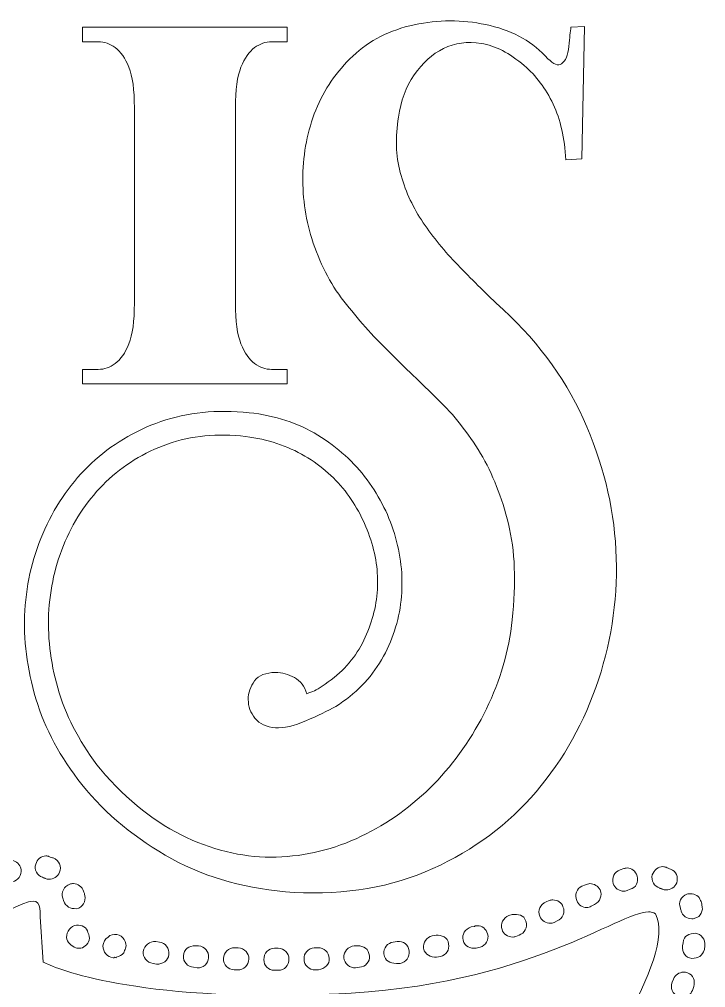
# Model space of a CAD drawing. Header units: inches. Extents: x 66 to 1014, y -940 to -139.
# Drawn here: x 665.7 to 949.6, y -539.7 to -139.1 of the extents above; entities that cross this region are included whole.
import ezdxf

# ---------------------------------------------------------------- set-up
doc = ezdxf.new("R2010")
doc.units = ezdxf.units.IN
doc.header["$MEASUREMENT"] = 0
doc.layers.add('Layer 1', color=7, linetype='Continuous')

# ---------------------------------------------------------------- blocks, each defined once
blk = doc.blocks.new('block 3')
at = {"layer": 'Layer 1', "lineweight": 0}
for points, knots in [([(912.5, -358.56), (911.56, -340.17), (907.06, -322.08), (898.97, -304.28), (890.89, -286.47), (878.9, -270.54), (862.97, -256.49), (857.1, -250.88), (851.49, -245.25), (846.1, -239.64), (840.71, -234.01), (836.03, -228.17), (832.05, -222.07), (828.06, -215.99), (825.14, -209.43), (823.26, -202.41), (821.39, -195.37), (821.17, -187.76), (822.58, -179.57), (823.5, -172.77), (825.66, -166.93), (829.07, -162), (832.46, -157.08), (836.5, -153.45), (841.19, -151.11), (845.87, -148.78), (851.08, -148.08), (856.82, -149), (862.55, -149.93), (868.47, -152.98), (874.57, -158.14), (879.47, -162.34), (883.46, -167.68), (886.51, -174.12), (889.54, -180.56), (891.31, -188.23), (891.78, -197.12), (891.78, -197.12), (898.45, -196.78), (898.45, -196.78), (898.45, -196.78), (899.5, -141.98), (899.5, -141.98), (899.5, -141.98), (893.89, -142.32), (893.89, -142.32), (893.65, -143.96), (893.36, -146.6), (893, -150.24), (892.66, -153.87), (891.65, -156.27), (890.03, -157.44), (888.62, -158.38), (886.72, -157.67), (884.4, -155.33), (878.3, -148.54), (870.35, -143.96), (860.51, -141.64), (850.68, -139.29), (840.83, -139.06), (831, -140.93), (820.7, -142.81), (812.02, -146.85), (805.01, -153.04), (797.97, -159.26), (792.65, -166.57), (789.02, -175.01), (785.38, -183.43), (783.4, -192.45), (783.05, -202.05), (782.69, -211.66), (783.92, -220.9), (786.73, -229.79), (789.78, -239.64), (794.17, -248.25), (799.92, -255.63), (805.64, -263), (811.86, -269.97), (818.54, -276.53), (825.21, -283.08), (831.94, -289.65), (838.72, -296.2), (845.52, -302.76), (851.42, -310.25), (856.47, -318.67), (861.51, -327.11), (865.37, -336.84), (868.05, -347.84), (870.74, -358.85), (871.28, -372.07), (869.64, -387.53), (868.23, -400.41), (864.66, -412.71), (858.93, -424.42), (853.19, -436.12), (845.94, -446.5), (837.15, -455.52), (828.37, -464.52), (818.36, -471.72), (807.12, -477.11), (795.86, -482.5), (784.15, -485.37), (771.98, -485.71), (759.8, -486.08), (747.44, -483.37), (734.93, -477.63), (722.39, -471.9), (710.5, -462.48), (699.26, -449.37), (691.31, -439.28), (685.62, -428.75), (682.23, -417.74), (678.84, -406.74), (677.36, -395.92), (677.83, -385.25), (678.32, -374.59), (680.59, -364.53), (684.69, -355.04), (688.78, -345.55), (694.41, -337.36), (701.55, -330.45), (708.7, -323.54), (717.17, -318.33), (727.02, -314.81), (736.86, -311.29), (747.63, -310.25), (759.33, -311.65), (768.48, -312.83), (776.61, -315.52), (783.76, -319.74), (790.9, -323.94), (796.75, -329.17), (801.31, -335.36), (805.89, -341.58), (809.28, -348.36), (811.5, -355.74), (813.72, -363.12), (814.42, -370.44), (813.61, -377.7), (812.78, -384.97), (810.56, -391.87), (806.94, -398.42), (803.31, -404.97), (797.97, -410.49), (790.96, -414.93), (789.78, -415.87), (788.72, -416.52), (787.8, -416.86), (786.86, -417.22), (785.8, -417.62), (784.62, -418.1), (783.69, -415.05), (781.99, -412.82), (779.54, -411.43), (777.08, -410.02), (774.45, -409.32), (771.64, -409.32), (767.65, -409.32), (764.78, -410.49), (763.03, -412.82), (761.26, -415.16), (760.4, -417.74), (760.4, -420.56), (760.4, -423.37), (761.32, -425.93), (763.19, -428.28), (765.07, -430.62), (767.88, -431.9), (771.64, -432.16), (775.13, -432.37), (779.36, -431.45), (784.28, -429.34), (789.21, -427.23), (793.28, -425.23), (796.57, -423.37), (804.77, -418.21), (811.09, -411.77), (815.54, -404.05), (819.98, -396.31), (822.69, -388.12), (823.62, -379.45), (824.56, -370.79), (823.8, -362.13), (821.33, -353.45), (818.88, -344.79), (814.96, -336.84), (809.57, -329.57), (804.18, -322.32), (797.4, -316.16), (789.21, -311.13), (781, -306.1), (771.51, -303), (760.74, -301.82), (747.39, -300.42), (735.21, -301.64), (724.21, -305.5), (713.19, -309.36), (703.66, -315.12), (695.58, -322.71), (687.5, -330.33), (681.06, -339.4), (676.26, -349.95), (671.46, -360.49), (668.7, -371.72), (668, -383.67), (667.3, -395.61), (668.83, -407.79), (672.56, -420.2), (676.32, -432.61), (682.65, -444.44), (691.54, -455.68), (701.61, -468.09), (714.02, -478.34), (728.77, -486.42), (743.53, -494.5), (760.4, -499.12), (779.36, -500.29), (800.66, -501.46), (819.82, -498.2), (836.79, -490.46), (853.77, -482.74), (868, -472.13), (879.47, -458.67), (890.95, -445.2), (899.57, -429.74), (905.3, -412.29), (911.04, -394.85), (913.44, -376.94), (912.5, -358.56)], [0, 0, 0, 0, 1, 1, 1, 2, 2, 2, 3, 3, 3, 4, 4, 4, 5, 5, 5, 6, 6, 6, 7, 7, 7, 8, 8, 8, 9, 9, 9, 10, 10, 10, 11, 11, 11, 12, 12, 12, 13, 13, 13, 14, 14, 14, 15, 15, 15, 16, 16, 16, 17, 17, 17, 18, 18, 18, 19, 19, 19, 20, 20, 20, 21, 21, 21, 22, 22, 22, 23, 23, 23, 24, 24, 24, 25, 25, 25, 26, 26, 26, 27, 27, 27, 28, 28, 28, 29, 29, 29, 30, 30, 30, 31, 31, 31, 32, 32, 32, 33, 33, 33, 34, 34, 34, 35, 35, 35, 36, 36, 36, 37, 37, 37, 38, 38, 38, 39, 39, 39, 40, 40, 40, 41, 41, 41, 42, 42, 42, 43, 43, 43, 44, 44, 44, 45, 45, 45, 46, 46, 46, 47, 47, 47, 48, 48, 48, 49, 49, 49, 50, 50, 50, 51, 51, 51, 52, 52, 52, 53, 53, 53, 54, 54, 54, 55, 55, 55, 56, 56, 56, 57, 57, 57, 58, 58, 58, 59, 59, 59, 60, 60, 60, 61, 61, 61, 62, 62, 62, 63, 63, 63, 64, 64, 64, 65, 65, 65, 66, 66, 66, 67, 67, 67, 68, 68, 68, 69, 69, 69, 70, 70, 70, 71, 71, 71, 72, 72, 72, 73, 73, 73, 74, 74, 74, 75, 75, 75, 76, 76, 76, 76]), ([(757.4, -158.85), (758.92, -155.09), (760.79, -152.41), (763.03, -150.76), (765.25, -149.12), (767.59, -148.31), (770.05, -148.31), (770.05, -148.31), (776.54, -148.31), (776.54, -148.31), (776.54, -148.31), (776.54, -142.32), (776.54, -142.32), (776.54, -142.32), (691.88, -142.32), (691.88, -142.32), (691.88, -142.32), (691.88, -148.31), (691.88, -148.31), (691.88, -148.31), (698.38, -148.31), (698.38, -148.31), (700.85, -148.31), (703.18, -149.12), (705.41, -150.76), (707.63, -152.41), (709.51, -155.09), (711.04, -158.85), (712.56, -162.6), (713.31, -168.21), (713.31, -175.69), (713.31, -175.69), (713.31, -256.49), (713.31, -256.49), (713.31, -264), (712.56, -269.62), (711.04, -273.36), (709.51, -277.11), (707.63, -279.8), (705.41, -281.44), (703.18, -283.08), (700.85, -283.89), (698.38, -283.89), (698.38, -283.89), (691.88, -283.89), (691.88, -283.89), (691.88, -283.89), (691.88, -289.88), (691.88, -289.88), (691.88, -289.88), (776.54, -289.88), (776.54, -289.88), (776.54, -289.88), (776.54, -283.89), (776.54, -283.89), (776.54, -283.89), (770.05, -283.89), (770.05, -283.89), (767.59, -283.89), (765.25, -283.08), (763.03, -281.44), (760.79, -279.8), (758.92, -277.11), (757.4, -273.36), (755.89, -269.62), (755.13, -264), (755.13, -256.49), (755.13, -256.49), (755.13, -175.69), (755.13, -175.69), (755.13, -168.21), (755.89, -162.6), (757.4, -158.85)], [0, 0, 0, 0, 1, 1, 1, 2, 2, 2, 3, 3, 3, 4, 4, 4, 5, 5, 5, 6, 6, 6, 7, 7, 7, 8, 8, 8, 9, 9, 9, 10, 10, 10, 11, 11, 11, 12, 12, 12, 13, 13, 13, 14, 14, 14, 15, 15, 15, 16, 16, 16, 17, 17, 17, 18, 18, 18, 19, 19, 19, 20, 20, 20, 21, 21, 21, 22, 22, 22, 23, 23, 23, 24, 24, 24, 24])]:
    blk.add_open_spline(points, degree=3, knots=knots, dxfattribs=at)
blk = doc.blocks.new('block 12')
at = {"layer": 'Layer 1', "lineweight": 0}
blk.add_open_spline([(704.47, -527.36), (704.73, -527.36), (704.98, -527.36), (705.24, -527.1), (705.24, -527.1), (705.77, -527.36), (705.77, -527.36), (705.77, -527.36), (705.77, -527.1), (705.77, -527.1), (707.07, -526.84), (708.11, -526.32), (708.88, -525.28), (709.15, -524.76), (709.41, -523.98), (709.66, -523.46), (710.45, -520.86), (708.62, -518.26), (706.03, -517.74), (704.73, -517.74), (703.43, -517.74), (702.39, -518.78), (701.09, -519.56), (700.56, -521.12), (700.3, -522.42), (700.3, -525.02), (702.13, -527.1), (704.47, -527.36)], degree=3, knots=[0, 0, 0, 0, 1, 1, 1, 2, 2, 2, 3, 3, 3, 4, 4, 4, 5, 5, 5, 6, 6, 6, 7, 7, 7, 8, 8, 8, 9, 9, 9, 9], dxfattribs=at)
blk = doc.blocks.new('block 13')
at = {"layer": 'Layer 1', "lineweight": 0}
blk.add_open_spline([(683.93, -503.7), (684.97, -506.3), (686.79, -507.08), (689.39, -507.08), (691.98, -506.56), (693.29, -503.96), (692.77, -501.62), (692.77, -501.1), (692.51, -500.32), (692.25, -499.8), (691.73, -497.98), (689.91, -496.68), (688.09, -496.68), (687.57, -496.68), (687.04, -496.68), (686.53, -496.94), (684.19, -497.72), (682.89, -500.32), (683.67, -502.66), (683.93, -502.92), (683.93, -503.44), (683.93, -503.7)], degree=3, knots=[0, 0, 0, 0, 1, 1, 1, 2, 2, 2, 3, 3, 3, 4, 4, 4, 5, 5, 5, 6, 6, 6, 7, 7, 7, 7], dxfattribs=at)
blk = doc.blocks.new('block 14')
at = {"layer": 'Layer 1', "lineweight": 0}
blk.add_open_spline([(675.35, -494.08), (675.87, -494.34), (676.13, -494.34), (676.39, -494.6), (676.91, -494.86), (677.43, -494.86), (677.95, -494.86), (679.77, -494.86), (681.59, -493.82), (682.37, -492), (683.41, -489.66), (682.11, -487.06), (679.77, -486.02), (679.25, -486.02), (678.73, -485.76), (677.95, -485.5), (677.69, -485.24), (677.17, -485.24), (676.65, -485.24), (674.83, -485.24), (673.01, -486.54), (672.49, -488.62), (671.71, -490.96), (673.01, -493.3), (675.35, -494.08)], degree=3, knots=[0, 0, 0, 0, 1, 1, 1, 2, 2, 2, 3, 3, 3, 4, 4, 4, 5, 5, 5, 6, 6, 6, 7, 7, 7, 8, 8, 8, 8], dxfattribs=at)
blk = doc.blocks.new('block 15')
at = {"layer": 'Layer 1', "lineweight": 0}
blk.add_open_spline([(721.1, -529.7), (721.1, -529.7), (722.4, -529.96), (722.4, -529.96), (725.01, -530.22), (727.34, -528.4), (727.6, -526.06), (727.86, -523.46), (726.04, -521.12), (723.71, -520.86), (723.71, -520.86), (722.14, -520.6), (722.14, -520.6), (719.54, -520.6), (717.46, -522.16), (716.94, -524.76), (716.69, -527.1), (718.5, -529.44), (721.1, -529.7)], degree=3, knots=[0, 0, 0, 0, 1, 1, 1, 2, 2, 2, 3, 3, 3, 4, 4, 4, 5, 5, 5, 6, 6, 6, 6], dxfattribs=at)
blk = doc.blocks.new('block 16')
at = {"layer": 'Layer 1', "lineweight": 0}
blk.add_open_spline([(685.23, -519.04), (685.49, -520.86), (687.31, -522.68), (689.13, -523.2), (689.65, -523.46), (689.91, -523.46), (690.43, -523.46), (692.25, -523.46), (694.07, -521.9), (694.59, -520.08), (694.85, -519.04), (694.59, -518), (694.07, -516.96), (693.81, -514.62), (691.47, -513.84), (689.39, -513.84), (687.04, -514.1), (685.23, -516.44), (685.23, -519.04)], degree=3, knots=[0, 0, 0, 0, 1, 1, 1, 2, 2, 2, 3, 3, 3, 4, 4, 4, 5, 5, 5, 6, 6, 6, 6], dxfattribs=at)
blk = doc.blocks.new('block 17')
at = {"layer": 'Layer 1', "lineweight": 0}
blk.add_open_spline([(771.28, -532.56), (771.28, -532.56), (772.83, -532.56), (772.83, -532.56), (775.43, -532.56), (777.26, -530.48), (777.26, -527.88), (777.26, -525.54), (775.17, -523.46), (772.83, -523.46), (772.83, -523.46), (771.28, -523.46), (771.28, -523.46), (768.68, -523.46), (766.85, -525.54), (766.85, -528.14), (766.85, -530.48), (768.68, -532.56), (771.28, -532.56)], degree=3, knots=[0, 0, 0, 0, 1, 1, 1, 2, 2, 2, 3, 3, 3, 4, 4, 4, 5, 5, 5, 6, 6, 6, 6], dxfattribs=at)
blk = doc.blocks.new('block 18')
at = {"layer": 'Layer 1', "lineweight": 0}
blk.add_open_spline([(754.64, -532.3), (754.64, -532.3), (755.94, -532.3), (755.94, -532.3), (758.54, -532.56), (760.62, -530.48), (760.62, -527.88), (760.87, -525.54), (758.8, -523.46), (756.2, -523.2), (756.2, -523.2), (754.9, -523.2), (754.9, -523.2), (752.3, -523.2), (750.22, -525.28), (750.22, -527.62), (749.96, -530.22), (752.04, -532.3), (754.64, -532.3)], degree=3, knots=[0, 0, 0, 0, 1, 1, 1, 2, 2, 2, 3, 3, 3, 4, 4, 4, 5, 5, 5, 6, 6, 6, 6], dxfattribs=at)
blk = doc.blocks.new('block 19')
at = {"layer": 'Layer 1', "lineweight": 0}
blk.add_open_spline([(737.74, -531.26), (737.74, -531.26), (739.3, -531.52), (739.3, -531.52), (741.64, -531.78), (743.98, -529.7), (743.98, -527.36), (744.24, -524.76), (742.42, -522.68), (739.82, -522.42), (739.82, -522.42), (738.52, -522.42), (738.52, -522.42), (735.92, -522.42), (733.84, -523.72), (733.58, -526.58), (733.32, -528.92), (735.4, -531.26), (737.74, -531.26)], degree=3, knots=[0, 0, 0, 0, 1, 1, 1, 2, 2, 2, 3, 3, 3, 4, 4, 4, 5, 5, 5, 6, 6, 6, 6], dxfattribs=at)
blk = doc.blocks.new('block 23')
at = {"layer": 'Layer 1', "lineweight": 0}
blk.add_open_spline([(788.17, -532.3), (788.17, -532.3), (789.47, -532.3), (789.47, -532.3), (792.07, -532.04), (794.15, -529.96), (793.9, -527.62), (793.9, -525.02), (791.81, -523.2), (789.22, -523.2), (789.22, -523.2), (787.66, -523.2), (787.66, -523.2), (785.32, -523.46), (783.24, -525.54), (783.49, -527.88), (783.49, -530.48), (785.58, -532.56), (788.17, -532.3)], degree=3, knots=[0, 0, 0, 0, 1, 1, 1, 2, 2, 2, 3, 3, 3, 4, 4, 4, 5, 5, 5, 6, 6, 6, 6], dxfattribs=at)
blk = doc.blocks.new('block 25')
at = {"layer": 'Layer 1', "lineweight": 0}
blk.add_open_spline([(660.53, -496.68), (661.05, -496.68), (661.83, -496.42), (662.35, -496.16), (662.35, -496.16), (663.65, -495.64), (663.65, -495.64), (665.99, -494.86), (667.03, -492.26), (666.25, -489.92), (665.47, -488.1), (663.91, -487.06), (662.09, -487.06), (661.57, -487.06), (660.79, -487.06), (660.27, -487.32), (660.27, -487.32), (658.97, -487.84), (658.97, -487.84), (656.63, -488.88), (655.59, -491.48), (656.37, -493.82), (657.15, -495.64), (658.71, -496.68), (660.53, -496.68)], degree=3, knots=[0, 0, 0, 0, 1, 1, 1, 2, 2, 2, 3, 3, 3, 4, 4, 4, 5, 5, 5, 6, 6, 6, 7, 7, 7, 8, 8, 8, 8], dxfattribs=at)
blk = doc.blocks.new('block 30')
at = {"layer": 'Layer 1', "lineweight": 0}
blk.add_open_spline([(939.47, -508.12), (940, -509.94), (941.81, -511.24), (943.9, -511.24), (944.15, -511.24), (944.67, -511.24), (945.2, -510.98), (947.54, -510.46), (948.83, -507.86), (948.05, -505.52), (948.05, -505), (947.79, -504.22), (947.54, -503.7), (947.01, -501.88), (945.2, -500.84), (943.37, -500.84), (942.85, -500.84), (942.34, -500.84), (941.81, -501.1), (939.47, -501.88), (938.17, -504.48), (939.22, -506.82), (939.22, -507.34), (939.47, -507.6), (939.47, -508.12)], degree=3, knots=[0, 0, 0, 0, 1, 1, 1, 2, 2, 2, 3, 3, 3, 4, 4, 4, 5, 5, 5, 6, 6, 6, 7, 7, 7, 8, 8, 8, 8], dxfattribs=at)
blk = doc.blocks.new('block 32')
at = {"layer": 'Layer 1', "lineweight": 0}
blk.add_open_spline([(944.15, -540.87), (944.15, -540.87), (944.67, -539.32), (944.67, -539.32), (945.45, -536.98), (944.41, -534.38), (942.07, -533.6), (941.56, -533.34), (941.03, -533.34), (940.51, -533.34), (938.7, -533.34), (936.88, -534.38), (936.36, -536.2), (936.36, -536.2), (935.83, -537.5), (935.83, -537.5), (934.79, -539.84), (935.83, -542.44), (938.17, -543.21), (938.7, -543.48), (939.47, -543.74), (940, -543.74), (941.81, -543.74), (943.37, -542.69), (944.15, -540.87)], degree=3, knots=[0, 0, 0, 0, 1, 1, 1, 2, 2, 2, 3, 3, 3, 4, 4, 4, 5, 5, 5, 6, 6, 6, 7, 7, 7, 8, 8, 8, 8], dxfattribs=at)
blk = doc.blocks.new('block 33')
at = {"layer": 'Layer 1', "lineweight": 0}
blk.add_open_spline([(949.09, -523.98), (949.09, -523.98), (949.35, -522.42), (949.35, -522.42), (949.61, -519.82), (947.79, -517.48), (945.45, -517.22), (942.85, -517.22), (940.51, -518.26), (940.26, -521.12), (940.26, -521.12), (940, -522.42), (940, -522.42), (939.73, -525.02), (941.3, -527.36), (943.9, -527.62), (946.49, -527.62), (948.31, -526.58), (949.09, -523.98)], degree=3, knots=[0, 0, 0, 0, 1, 1, 1, 2, 2, 2, 3, 3, 3, 4, 4, 4, 5, 5, 5, 6, 6, 6, 6], dxfattribs=at)
blk = doc.blocks.new('block 36')
at = {"layer": 'Layer 1', "lineweight": 0}
blk.add_open_spline([(804.82, -531.52), (804.82, -531.52), (806.37, -531.26), (806.37, -531.26), (808.97, -531.26), (810.8, -528.92), (810.53, -526.58), (810.27, -523.72), (808.19, -522.42), (805.59, -522.42), (805.59, -522.42), (804.29, -522.42), (804.29, -522.42), (801.69, -522.68), (799.88, -524.76), (799.88, -527.36), (800.14, -529.7), (802.48, -531.78), (804.82, -531.52)], degree=3, knots=[0, 0, 0, 0, 1, 1, 1, 2, 2, 2, 3, 3, 3, 4, 4, 4, 5, 5, 5, 6, 6, 6, 6], dxfattribs=at)
blk = doc.blocks.new('block 39')
at = {"layer": 'Layer 1', "lineweight": 0}
blk.add_open_spline([(854.73, -523.46), (854.73, -523.46), (856.28, -522.94), (856.28, -522.94), (858.62, -522.42), (860.19, -519.82), (859.41, -517.48), (858.88, -515.4), (857.07, -514.1), (855.24, -514.1), (854.73, -514.1), (854.47, -514.1), (853.94, -514.36), (853.94, -514.36), (852.64, -514.62), (852.64, -514.62), (850.05, -515.4), (848.75, -517.74), (849.27, -520.08), (850.05, -522.94), (852.13, -523.46), (854.73, -523.46)], degree=3, knots=[0, 0, 0, 0, 1, 1, 1, 2, 2, 2, 3, 3, 3, 4, 4, 4, 5, 5, 5, 6, 6, 6, 7, 7, 7, 7], dxfattribs=at)
blk = doc.blocks.new('block 40')
at = {"layer": 'Layer 1', "lineweight": 0}
blk.add_open_spline([(838.35, -527.1), (838.35, -527.1), (839.91, -526.84), (839.91, -526.84), (842.25, -526.32), (843.81, -523.98), (843.29, -521.64), (843.02, -518.78), (840.43, -518), (838.09, -518), (838.09, -518), (836.53, -518.26), (836.53, -518.26), (834.19, -518.78), (832.63, -521.12), (832.89, -523.46), (833.67, -526.32), (835.75, -527.1), (838.35, -527.1)], degree=3, knots=[0, 0, 0, 0, 1, 1, 1, 2, 2, 2, 3, 3, 3, 4, 4, 4, 5, 5, 5, 6, 6, 6, 6], dxfattribs=at)
blk = doc.blocks.new('block 41')
at = {"layer": 'Layer 1', "lineweight": 0}
blk.add_open_spline([(821.71, -529.7), (821.71, -529.7), (823.27, -529.7), (823.27, -529.7), (825.61, -529.18), (827.43, -527.1), (826.91, -524.5), (826.65, -521.64), (824.57, -520.6), (821.97, -520.6), (821.97, -520.6), (820.41, -520.86), (820.41, -520.86), (818.07, -521.12), (816.25, -523.46), (816.51, -525.8), (817.03, -528.66), (818.85, -529.7), (821.71, -529.7)], degree=3, knots=[0, 0, 0, 0, 1, 1, 1, 2, 2, 2, 3, 3, 3, 4, 4, 4, 5, 5, 5, 6, 6, 6, 6], dxfattribs=at)
blk = doc.blocks.new('block 42')
at = {"layer": 'Layer 1', "lineweight": 0}
blk.add_open_spline([(869.8, -518.78), (870.07, -518.78), (870.58, -518.78), (871.11, -518.52), (871.11, -518.52), (872.41, -518), (872.41, -518), (874.75, -517.22), (876.05, -514.88), (875.26, -512.28), (874.48, -509.42), (871.88, -509.42), (869.54, -509.42), (869.54, -509.42), (868.24, -509.94), (868.24, -509.94), (865.9, -510.72), (864.6, -513.32), (865.39, -515.66), (865.9, -517.48), (867.73, -518.78), (869.8, -518.78)], degree=3, knots=[0, 0, 0, 0, 1, 1, 1, 2, 2, 2, 3, 3, 3, 4, 4, 4, 5, 5, 5, 6, 6, 6, 7, 7, 7, 7], dxfattribs=at)
blk = doc.blocks.new('block 43')
at = {"layer": 'Layer 1', "lineweight": 0}
blk.add_open_spline([(900.48, -506.56), (901, -506.56), (901.78, -506.3), (902.3, -506.04), (902.3, -506.04), (903.6, -505.26), (903.6, -505.26), (905.94, -504.22), (906.98, -501.62), (905.94, -499.28), (905.16, -497.72), (903.34, -496.68), (901.78, -496.68), (901, -496.68), (900.48, -496.94), (899.96, -497.2), (899.96, -497.2), (898.4, -497.72), (898.4, -497.72), (896.32, -498.76), (895.28, -501.36), (896.32, -503.7), (897.1, -505.52), (898.66, -506.56), (900.48, -506.56)], degree=3, knots=[0, 0, 0, 0, 1, 1, 1, 2, 2, 2, 3, 3, 3, 4, 4, 4, 5, 5, 5, 6, 6, 6, 7, 7, 7, 8, 8, 8, 8], dxfattribs=at)
blk = doc.blocks.new('block 44')
at = {"layer": 'Layer 1', "lineweight": 0}
blk.add_open_spline([(885.4, -513.06), (885.92, -513.06), (886.44, -513.06), (886.97, -512.8), (886.97, -512.8), (888.26, -512.02), (888.26, -512.02), (890.6, -511.24), (891.64, -508.38), (890.6, -506.3), (890.08, -504.48), (888.26, -503.44), (886.44, -503.44), (885.92, -503.44), (885.4, -503.44), (884.88, -503.7), (884.88, -503.7), (883.58, -504.22), (883.58, -504.22), (881.24, -505.26), (879.94, -507.86), (880.99, -510.2), (881.76, -512.02), (883.58, -513.06), (885.4, -513.06)], degree=3, knots=[0, 0, 0, 0, 1, 1, 1, 2, 2, 2, 3, 3, 3, 4, 4, 4, 5, 5, 5, 6, 6, 6, 7, 7, 7, 8, 8, 8, 8], dxfattribs=at)
blk = doc.blocks.new('block 45')
at = {"layer": 'Layer 1', "lineweight": 0}
blk.add_open_spline([(915.82, -499.8), (916.08, -499.8), (916.6, -499.8), (917.12, -499.54), (917.12, -499.54), (918.42, -499.02), (918.42, -499.02), (920.76, -498.5), (922.06, -495.9), (921.28, -493.56), (920.76, -491.48), (918.94, -490.18), (917.12, -490.18), (916.6, -490.18), (916.08, -490.44), (915.82, -490.44), (915.82, -490.44), (914.26, -490.96), (914.26, -490.96), (911.92, -491.74), (910.62, -494.34), (911.4, -496.68), (911.92, -498.5), (913.74, -499.8), (915.82, -499.8)], degree=3, knots=[0, 0, 0, 0, 1, 1, 1, 2, 2, 2, 3, 3, 3, 4, 4, 4, 5, 5, 5, 6, 6, 6, 7, 7, 7, 8, 8, 8, 8], dxfattribs=at)
blk = doc.blocks.new('block 46')
at = {"layer": 'Layer 1', "lineweight": 0}
blk.add_open_spline([(930.64, -498.5), (930.9, -498.76), (931.42, -498.76), (931.68, -499.02), (932.19, -499.28), (932.72, -499.28), (933.24, -499.28), (935.06, -499.28), (936.88, -498.24), (937.66, -496.42), (938.43, -494.08), (937.39, -491.48), (935.06, -490.7), (934.53, -490.44), (933.75, -490.18), (933.24, -489.92), (932.72, -489.92), (932.45, -489.66), (931.94, -489.66), (930.11, -489.66), (928.3, -490.96), (927.51, -493.04), (927, -495.38), (928.3, -497.98), (930.64, -498.5)], degree=3, knots=[0, 0, 0, 0, 1, 1, 1, 2, 2, 2, 3, 3, 3, 4, 4, 4, 5, 5, 5, 6, 6, 6, 7, 7, 7, 8, 8, 8, 8], dxfattribs=at)
blk = doc.blocks.new('block 57')
at = {"layer": 'Layer 1', "lineweight": 0}
blk.add_open_spline([(893.2, -597.29), (897.62, -579.36), (938.7, -527.62), (928.81, -509.17), (928.03, -508.64), (927.01, -508.37), (925.96, -508.37), (913.48, -508.37), (876.82, -539.06), (795.45, -542.43), (786.88, -542.7), (778.81, -542.95), (771.27, -542.95), (701.08, -542.95), (675.61, -529.17), (675.61, -529.17), (675.61, -529.17), (674.31, -510.46), (674.31, -510.46), (674.31, -510.46), (674.84, -503.45), (671.45, -503.95), (653.51, -504.48), (546.67, -593.12), (546.67, -593.12), (546.67, -593.12), (539.38, -597.29), (538.86, -605.87), (538.35, -613.41), (551.09, -620.16), (551.09, -620.16), (551.09, -620.16), (652.72, -699.46), (652.72, -699.46), (652.72, -699.46), (659.23, -703.88), (663.65, -703.88), (664.68, -703.88), (666, -703.61), (666.5, -702.58), (667.3, -701.53), (668.07, -676.06), (668.07, -676.06), (668.07, -676.06), (719.29, -693.74), (771.8, -693.74), (775.69, -693.74), (779.34, -693.74), (782.98, -693.47), (838.87, -690.87), (941.04, -665.93), (941.56, -644.86), (942.59, -637.31), (890.6, -610.29), (893.2, -597.29)], degree=3, knots=[0, 0, 0, 0, 1, 1, 1, 2, 2, 2, 3, 3, 3, 4, 4, 4, 5, 5, 5, 6, 6, 6, 7, 7, 7, 8, 8, 8, 9, 9, 9, 10, 10, 10, 11, 11, 11, 12, 12, 12, 13, 13, 13, 14, 14, 14, 15, 15, 15, 16, 16, 16, 17, 17, 17, 18, 18, 18, 18], dxfattribs=at)
blk = doc.blocks.new('block 56')
at = {"layer": 'Layer 1'}
blk.add_blockref('block 57', (0, 0), dxfattribs=at)
blk = doc.blocks.new('block 11')
at = {"layer": 'Layer 1'}
for name in ['block 25', 'block 14', 'block 45', 'block 46', 'block 13', 'block 43', 'block 56', 'block 44', 'block 30', 'block 42', 'block 16', 'block 39', 'block 12', 'block 15', 'block 41', 'block 40', 'block 33', 'block 19', 'block 18', 'block 17', 'block 23', 'block 36', 'block 32']:
    blk.add_blockref(name, (0, 0), dxfattribs=at)
blk = doc.blocks.new('block 2')
at = {"layer": 'Layer 1'}
for name in ['block 3', 'block 11']:
    blk.add_blockref(name, (0, 0), dxfattribs=at)

msp = doc.modelspace()

# ---------------------------------------------------------------- block references
at = {"layer": 'Layer 1'}
msp.add_blockref('block 2', (0, 0), dxfattribs=at)

doc.saveas('drawing.dxf')
